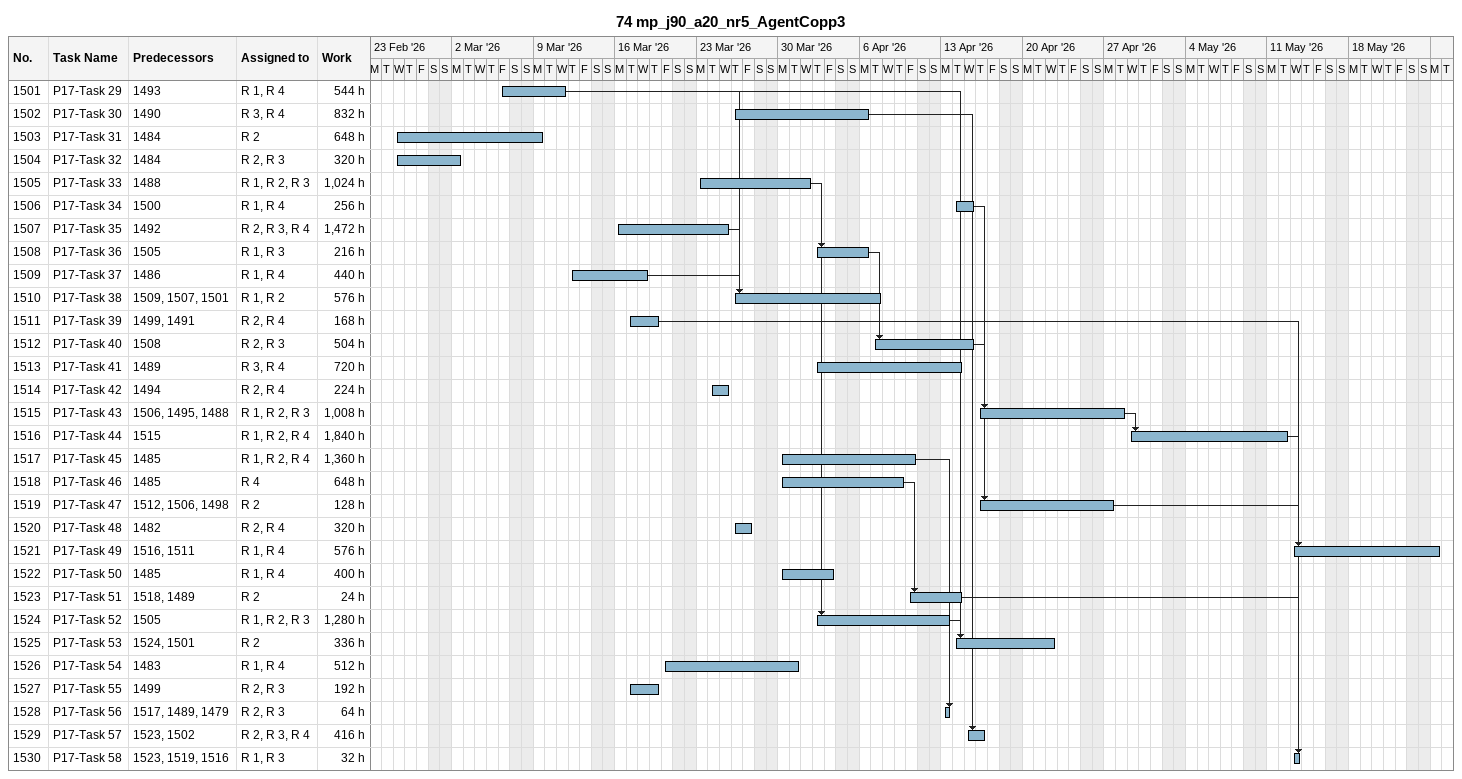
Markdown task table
74 mp_j90_a20_nr5_AgentCopp3

| ID | Task | Start | Finish | Predecessors | Resources | Work (h) |
|---|---|---|---|---|---|---|
| 1501 | P17-Task 29 | 2026-03-06 | 2026-03-11 | 1493 | R 1, R 4 | 544 |
| 1502 | P17-Task 30 | 2026-03-26 | 2026-04-06 | 1490 | R 3, R 4 | 832 |
| 1503 | P17-Task 31 | 2026-02-25 | 2026-03-09 | 1484 | R 2 | 648 |
| 1504 | P17-Task 32 | 2026-02-25 | 2026-03-02 | 1484 | R 2, R 3 | 320 |
| 1505 | P17-Task 33 | 2026-03-23 | 2026-04-01 | 1488 | R 1, R 2, R 3 | 1024 |
| 1506 | P17-Task 34 | 2026-04-14 | 2026-04-15 | 1500 | R 1, R 4 | 256 |
| 1507 | P17-Task 35 | 2026-03-16 | 2026-03-25 | 1492 | R 2, R 3, R 4 | 1472 |
| 1508 | P17-Task 36 | 2026-04-02 | 2026-04-06 | 1505 | R 1, R 3 | 216 |
| 1509 | P17-Task 37 | 2026-03-12 | 2026-03-18 | 1486 | R 1, R 4 | 440 |
| 1510 | P17-Task 38 | 2026-03-26 | 2026-04-07 | 1509, 1507, 1501 | R 1, R 2 | 576 |
| 1511 | P17-Task 39 | 2026-03-17 | 2026-03-19 | 1499, 1491 | R 2, R 4 | 168 |
| 1512 | P17-Task 40 | 2026-04-07 | 2026-04-15 | 1508 | R 2, R 3 | 504 |
| 1513 | P17-Task 41 | 2026-04-02 | 2026-04-14 | 1489 | R 3, R 4 | 720 |
| 1514 | P17-Task 42 | 2026-03-24 | 2026-03-25 | 1494 | R 2, R 4 | 224 |
| 1515 | P17-Task 43 | 2026-04-16 | 2026-04-28 | 1506, 1495, 1488 | R 1, R 2, R 3 | 1008 |
| 1516 | P17-Task 44 | 2026-04-29 | 2026-05-12 | 1515 | R 1, R 2, R 4 | 1840 |
| 1517 | P17-Task 45 | 2026-03-30 | 2026-04-10 | 1485 | R 1, R 2, R 4 | 1360 |
| 1518 | P17-Task 46 | 2026-03-30 | 2026-04-09 | 1485 | R 4 | 648 |
| 1519 | P17-Task 47 | 2026-04-16 | 2026-04-27 | 1512, 1506, 1498 | R 2 | 128 |
| 1520 | P17-Task 48 | 2026-03-26 | 2026-03-27 | 1482 | R 2, R 4 | 320 |
| 1521 | P17-Task 49 | 2026-05-13 | 2026-05-25 | 1516, 1511 | R 1, R 4 | 576 |
| 1522 | P17-Task 50 | 2026-03-30 | 2026-04-03 | 1485 | R 1, R 4 | 400 |
| 1523 | P17-Task 51 | 2026-04-10 | 2026-04-14 | 1518, 1489 | R 2 | 24 |
| 1524 | P17-Task 52 | 2026-04-02 | 2026-04-13 | 1505 | R 1, R 2, R 3 | 1280 |
| 1525 | P17-Task 53 | 2026-04-14 | 2026-04-22 | 1524, 1501 | R 2 | 336 |
| 1526 | P17-Task 54 | 2026-03-20 | 2026-03-31 | 1483 | R 1, R 4 | 512 |
| 1527 | P17-Task 55 | 2026-03-17 | 2026-03-19 | 1499 | R 2, R 3 | 192 |
| 1528 | P17-Task 56 | 2026-04-13 | 2026-04-13 | 1517, 1489, 1479 | R 2, R 3 | 64 |
| 1529 | P17-Task 57 | 2026-04-15 | 2026-04-16 | 1523, 1502 | R 2, R 3, R 4 | 416 |
| 1530 | P17-Task 58 | 2026-05-13 | 2026-05-13 | 1523, 1519, 1516 | R 1, R 3 | 32 |
